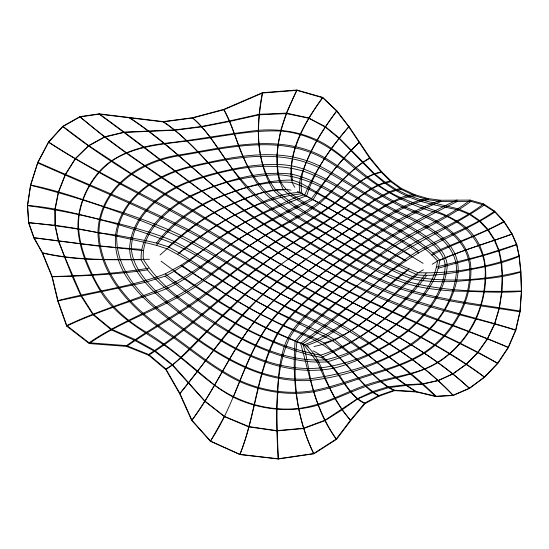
<?xml version="1.0" encoding="UTF-8"?>
<svg xmlns="http://www.w3.org/2000/svg" width="549" height="549" viewBox="0 0 549 549"><rect width="100%" height="100%" fill="white"/><g stroke="black" fill="none" stroke-linecap="round" stroke-linejoin="round"><path stroke-width="0.82" d="M141.127 259.759C139.926 230.786 166.676 208.558 189.872 195.986C221.46 182.007 256.39 170.101 291.354 174.088C320.829 180.484 344.463 200.824 371.083 213.904C395.122 227.382 421.392 239.014 439.742 260.356C436.688 283.435 419.882 301.847 404.229 317.864C381.898 337.457 355.8 353.762 327.06 361.866C291.793 364.378 258.407 348.45 228.281 331.919C210.617 321.474 193.262 310.418 177.046 297.826C163.506 286.832 149.294 275.536 141.127 259.759C108.112 259.718 74.616 260.83 42.294 252.952L33.825 237.854L28.569 222.75L27.45 205.511L30.559 185.034L37.799 162.298L48.525 141.958L62.785 126.27L79.907 116.642L99.143 113.835L163.177 121.59L192.473 117.719L223.711 109.409L262.429 92.685L296.844 90.009L322.654 97.365L336.866 110.85L349.04 126.599L370.012 157.762L381.727 171.823L390.95 180.861L401.394 188.451L414.941 194.744L427.863 198.56L440.572 200.248L470.143 200.09L483.552 203.885L494.615 211.097L504.057 221.35L512.217 234.059L516.815 244.573L519.306 256.294L520.926 271.995L521.55 291.361L520.068 311.832L515.82 330.278L508.367 347.606L497.765 363.513L484.561 377.266L469.484 388.418L453.145 395.479L435.693 396.536L416.499 391.986L394.656 390.634L388.356 387.718L380.67 381.727L350.337 353.426L334.403 339.419L325.955 334.622L278.062 312.539L256.205 301.072L234.004 288.06L179.104 252.821L168.296 246.776L156.472 243.056L144.414 240.366L115.565 235.006L97.942 232.694L77.924 228.693L54.962 225.227L28.569 222.75M519.985 311.105L521.378 291.004L520.685 271.563L519.011 255.937L516.52 244.511L511.901 234.08L504.051 221.947L494.896 212.058L484.17 205.1L470.98 201.366L441.032 201.49L428.179 199.747L415.113 195.842L401.532 189.501L390.936 181.746L381.438 172.365L369.806 158.311L348.752 126.785L336.606 110.98L322.743 97.749L296.892 90.365L262.546 93.028L223.923 109.697L192.637 118.008L163.231 121.892L99.149 114.144L79.934 116.951L62.833 126.586L48.593 142.26L37.723 162.909L30.641 185.26L27.594 205.614L28.74 222.619L34.011 237.662L42.527 252.766L52.217 276.559L57.954 300.612L66.758 325.53L89.034 342.761L126.524 345.623L148.642 354.462L165.839 368.921L179.887 393.413L191.958 420.287L210.583 441.094L239.968 454.38L278.144 458.779L313.561 453.584L336.139 439.131L350.468 420.157L364.804 403.035L378.872 395.534L394.175 390.174L416.259 391.554L436.064 396.261L453.083 395.239L469.34 388.198L484.431 377.005L497.648 363.212L508.244 347.27L515.676 329.949L519.985 311.105C480.203 304.352 439.674 300.077 401.195 287.34C373.046 277.471 346.694 263.252 320.74 248.704C294.532 233.648 268.53 217.891 245.225 198.546C215.929 175.076 194.607 142.795 163.231 121.892M262.546 93.028C256.692 125.028 254.475 162.36 275.529 189.618C295.383 207.735 319.539 220.142 342.439 233.874C367.151 247.75 391.794 262.01 418.112 272.688C452.321 273.924 486.86 267.459 519.011 255.937M262.429 92.685C255.903 125.048 255.573 161.31 273.457 190.304C293.022 209.299 318.626 220.128 341.801 233.929C366.883 247.551 390.95 263.17 417.062 274.816C430.78 276.47 444.505 273.978 458.058 272.043C478.742 267.85 499.789 264.783 519.306 256.294M432.207 264.261L437.526 261.049C419.566 240.318 394.299 228.556 370.987 215.078C341.334 199.809 313.328 176.703 278.686 174.788C243.907 175.33 208.826 184.828 179.228 203.274C161.118 216.114 141.093 235.253 143.406 259.444C163.279 291.354 197.523 311.187 228.439 331.02C258.016 347.956 291.416 362.285 326.209 359.746C355.361 352.767 382.337 337.395 404.119 316.91C419.045 301.277 434.534 283.243 437.526 261.049C461.585 250.296 487.162 243.166 511.901 234.08M42.294 252.952L51.997 276.792L57.748 300.948L66.628 326.079L89.213 343.55L126.606 346.412L148.71 355.23L165.846 369.635L179.715 393.805L191.663 420.383L210.308 441.204L239.81 454.545C255.738 415.216 256.651 370.76 277.369 333.305C290.531 312.456 309.904 296.714 328.7 281.198C367.604 248.361 411.071 221.597 457.111 199.98M239.968 454.38C255.951 415.051 257.083 370.513 278.261 333.229C291.389 312.505 310.727 296.879 329.373 281.356C368.118 248.704 412.333 223.525 457.667 201.263M233.25 397.181C207.577 383.374 187.779 361.53 163.993 345.026C141.093 329.647 115.722 315.95 100.783 291.78C89.37 272.462 79.612 251.353 77.924 228.693C77.382 207.824 85.555 187.566 98.978 171.775C115.688 153.356 140.496 146.343 164.391 143.392C195.746 139.94 226.758 133.935 258.092 130.339C283.696 128.219 310.199 133.366 331.397 148.402C347.654 159.732 361.908 173.642 378.316 184.759C404.64 205.045 440.243 206.891 466.115 227.526C492.275 250.461 488.754 290.064 476.093 319.134C467.782 336.866 454.483 352.053 437.93 362.546C420.417 373.052 400.18 376.731 380.67 381.727C359.032 387.532 339.145 397.977 317.995 405.121C289.927 413.177 259.43 409.89 233.25 397.181C245.506 367.775 255.958 336.345 278.062 312.539C292.37 296.851 309.039 283.6 325.749 270.595C361.208 243.029 397.991 215.73 440.572 200.248M296.892 90.365C284.19 116.258 273.114 145.512 278.686 174.788C280.69 188.499 293.365 195.526 303.995 202.156C337.532 222.633 371.762 241.958 406.294 260.693C434.238 241.622 466.719 230.758 494.896 212.058M296.844 90.009L286.324 113.115L280.745 130.161L278.233 143.831L276.95 154.777L276.957 164.405L277.677 172.805L279.139 180.271L283.346 189.803L289.598 195.224L304.311 204.207L367.741 239.172L375.914 245.424L386.112 249.514L404.215 260.233C431.727 239.302 466.609 231.307 494.615 211.097M210.583 441.094L224.486 416.41L204.976 401.12L172.715 364.879L155.099 350.749L134.862 339.447L111.385 329.16L93.152 314.145L81.3 295.403L64.857 257.11L58.716 241.025L55.284 225.605L55.133 209.581L58.469 192.445L65.249 174.966L75.33 158.915L88.513 146.007L104.653 137.12L123.985 132.446L175.145 130.216L202.039 126.846L229.921 121.384L259.327 114.803L286.454 113.616L308.744 118.22L325.303 127.1L339.001 138.423L373.814 173.916L384.602 182.968L395.802 190.496L407.982 196.652L420.362 201.277L432.928 204.585L458.47 209.972L469.8 214.638L479.565 221.357L487.759 229.997L494.265 240.043L498.616 250.502L501.086 262.099L502.102 275.824L501.635 291.478L499.254 307.79L494.574 323.684L487.443 338.609L477.904 352.245L466.252 364.117L452.918 373.732L438.315 380.416L422.627 383.778L405.642 384.808L388.129 386.812L372.435 391.602L357.399 398.746L324.891 420.232L303.508 428.227L276.888 430.636L248.958 426.607L224.486 416.41M210.308 441.204C234.238 406.013 242.576 362.937 266.485 327.815C280.848 307.577 299.974 291.423 319.161 275.955C356.754 246.727 396.433 218.9 441.032 201.49M191.958 420.287C217.157 386.427 232.556 346.042 260.665 314.254C277.149 295.671 296.446 279.86 316.169 264.858C334.753 250.872 353.961 237.731 373.601 225.268C390.806 215.036 408.072 203.144 428.179 199.747M322.654 97.365C305.985 121.041 287.154 149.712 292.507 180.127L301.236 183.339L344.676 208.16L392.487 234.601L410.185 245.094L418.516 250.715M322.743 97.749C309.06 116.004 297.51 136.255 292.363 158.661C290.956 168.09 288.918 178.995 294.827 187.339M191.663 420.383C215.119 389.351 230.1 352.877 254.002 322.146C269.758 302.478 288.726 285.693 308.71 270.444C327.527 256.369 346.261 242.143 365.785 229.063C385.158 216.821 404.846 202.423 427.863 198.56M336.606 110.98C324.864 127.093 313.884 143.934 306.239 162.429C302.396 171.988 297.599 181.897 299.967 192.493C341.581 214.982 382.626 238.87 423.121 263.355M336.866 110.85C325.152 126.318 314.2 142.61 306.953 160.699C302.307 171.116 299.788 182.33 301.957 193.722C338.561 213.506 375.276 233.531 410.748 255.319M239.81 454.545L278.309 458.991L313.953 453.776L336.606 439.275L350.667 420.685L364.913 403.68L379.112 396.09L394.656 390.634M28.74 222.619C71.782 227.114 114.569 234.656 156.506 245.369C170.945 225.447 190.928 209.965 213.232 199.754C238.012 189.309 264.838 179.99 292.109 182.474C314.076 189.899 333.696 202.952 353.94 214.076C375.722 226.73 398.176 238.376 418.743 253.007M156.472 243.056C171.075 223.862 190.867 208.943 212.916 199.308C238.293 189.453 264.899 179.516 292.507 180.127M426.23 273.134C399.521 309.519 364.001 341.128 320.458 355.217C262.024 344.298 210.713 310.775 165.249 273.889C130.731 287.079 93.55 291.272 57.954 300.612M179.887 393.413C203.638 365.483 223.182 334.087 248.965 307.865C266.43 289.913 285.892 274.04 306.047 259.217C369.402 297.359 440.545 318.646 508.244 347.27M179.715 393.805C216.121 348.059 249.946 298.697 298.587 264.742C317.439 250.57 337.031 237.415 356.678 224.376C375.091 213.245 392.981 198.065 415.113 195.842M348.752 126.785C331.219 147.242 315.538 169.792 304.867 194.607L296.336 197.139L288.637 200.55L263.273 212.545L245.19 221.995L219.257 238.266L188.3 260.555L180.635 265.448L165.249 273.889M426.676 275.474C399.274 311.208 362.793 339.804 321.35 357.42C295.54 352.986 271.405 341.581 247.915 330.395C218.722 314.954 190.874 296.872 165.139 276.161L145.094 282.399L57.748 300.948M349.04 126.599C331.164 146.906 314.852 169.668 306.706 195.753C279.743 205.875 252.787 216.677 228.212 231.87C206.355 245.43 188.286 264.748 165.139 276.161M359.245 142.239C341.608 159.299 326.003 178.5 313.191 199.438C280.114 216.766 245.245 231.404 216.093 255.278C197.688 270.657 178.301 285.473 155.161 292.926C125.33 303.096 95.224 312.669 66.628 326.079M358.998 142.616C341.416 159.635 326.264 178.974 311.564 198.464C278.014 215.462 244.6 233.215 214.652 256.163C199.28 267.445 183.627 278.624 166.203 286.551C133.448 300.557 98.95 310.123 66.758 325.53M160.075 254.997C179.948 237.312 199.96 219.14 224.225 207.632C245.231 198.91 267.617 186.578 291.018 190.098M168.296 246.776C185.205 231.692 202.938 217.136 223.642 207.515C242.631 199.308 262.292 190.119 283.346 189.803M161.077 261.139C204.962 293.962 251.469 323.835 302.719 343.818C339.028 318.441 368.887 284.554 406.294 260.693M356.781 285.899C335.837 303.233 315.044 320.863 297.036 341.32C291.944 379.366 296.934 418.791 313.561 453.584M404.215 260.233L378.934 280.148L372.949 286.084L352.829 302.719L317.459 330.683L300.571 343.345C255.395 325.433 213.355 300.536 174.41 271.57M129.461 117.603C177.766 148.717 215.366 193.474 263.767 224.438C295.671 245.053 328.872 263.623 362.615 281.04C378.172 268.681 392.988 255.189 410.185 245.094C434.383 230.868 461.297 221.316 483.552 203.885M352.829 302.719L311.894 281.527L281.157 264.302C260.185 279.853 241.34 298.011 222.722 316.251C203.473 333.682 187.449 355.045 165.846 369.635M126.524 345.623C152.423 327.129 181.005 312.546 206.115 292.83C226.62 277.382 246.48 261.056 267.775 246.679C287.415 233.112 308.469 221.714 327.835 207.742C345.609 196.165 359.664 176.256 381.438 172.365M179.104 252.821C214.22 223.457 255.745 198.923 301.957 193.722M126.606 346.412C152.684 328.076 181.376 313.609 206.623 293.99C227.005 278.123 246.625 261.228 268.221 246.975C287.964 233.476 309.121 222.153 328.494 208.092C346.179 196.281 359.787 175.68 381.727 171.823M470.143 200.09C446.708 218.433 418.105 228.254 393.386 244.614C372.023 259.162 352.54 276.277 332.262 292.267C313.994 307.927 292.466 322.839 284.245 346.536C279.626 361.42 277.952 377.053 277.89 392.583C275.653 414.673 276.902 436.894 278.309 458.991M79.934 116.951L104.653 137.12L126.174 153.068L161.543 177.725L236.29 227.183L288.417 258.84L310.912 243.042L374.946 200.289L389.09 192.864L395.802 190.496L401.532 189.501M156.506 245.369L167.061 248.772L177.416 254.29C196.192 240.688 213.98 225.488 234.828 215.009C255.656 205.71 276.614 192.919 299.967 192.493L297.345 191.45M407.502 270.513C374.233 296.741 344.587 329.613 303.995 344.902L300.571 343.345C310.151 376.154 315.085 411.421 336.606 439.275M417.062 274.816C387.223 298.683 362.21 331.651 324.088 343.015L317.02 339.193L282.927 325.145L260.597 314.316L249.232 308.215L226.366 294.813L215.558 286.983L204.091 280.621L182.625 265.97M470.98 201.366C447.112 218.873 419.484 230.134 394.669 246.144C375.187 258.037 357.104 272.029 339.577 286.619C321.522 302.211 301.662 316.986 289.474 337.958C272.551 375.585 277.355 418.709 278.144 458.779M409.108 268.893C392.322 280.017 378.995 295.417 363.342 307.975C345.41 321.865 328.769 339.158 306.308 345.417L302.719 343.818C306.788 355.086 307.996 367.082 310.508 378.748C315.236 400.269 323.828 420.829 336.139 439.131M312.985 254.18L363.74 218.735L385.906 204.921L400.866 197.626L408.181 195.279L414.941 194.744M484.17 205.1C449.857 228.851 410.103 243.701 377.067 269.49C349.267 292.706 319.134 313.596 295.136 340.963C291.965 379.318 296.659 419.031 313.953 453.776M370.012 157.762C349.974 168.92 336.647 188.101 319.909 203.164C300.763 218.049 277.794 226.847 257.701 240.318C235.665 253.899 216.683 271.638 195.684 286.626C162.058 309.046 122.324 320.177 89.213 343.55M369.806 158.311C349.809 169.36 336.475 188.643 318.585 202.389C299.198 216.615 277.307 226.929 257.385 240.373C235.809 254.331 215.977 270.753 194.648 285.075C161.276 307.612 122.358 320.115 89.034 342.761M148.71 355.23C195.423 325.735 233.359 284.773 278.261 252.869C297.743 239.165 318.681 227.615 337.793 213.369C354.736 201.586 369.889 184.828 390.95 180.861M165.839 368.921L172.715 364.879L181.122 357.173L222.585 315.174L244.415 294.518L258.833 281.98L280.93 264.405L303.158 248.525L375.351 199.15L389.447 191.711L396.117 189.419L401.394 188.451M148.642 354.462C197.317 322.812 237.333 279.565 285.809 247.489C305.1 234.272 325.2 222.242 344.086 208.428C358.902 198.47 372.682 184.711 390.936 181.746M423.341 269.806C403.7 280.237 391.478 299.974 373.883 313.17C356.328 327.931 337.079 342.116 314.035 346.474M431.727 255.12C455.382 243.111 480.656 234.56 504.051 221.947M504.057 221.35C481.356 234.238 456.26 241.869 432.818 253.116M439.742 260.356C463.184 249.87 488.116 242.912 512.217 234.059M516.815 244.573C491.293 254.338 464.653 260.494 438.486 268.207M516.52 244.511L482.592 255.367L436.462 267.082M520.926 271.995C500.098 278.597 478.289 279.269 456.754 281.383C441.684 282.021 426.436 282.001 411.654 278.624C384.369 268.777 360.048 252.595 334.588 238.973C310.466 224.562 284.018 212.676 264.158 192.308C243.186 168.769 237.923 136.591 223.711 109.409M520.685 271.563C485.57 280.079 448.375 282.982 412.649 276.552C385.398 267.191 360.336 252.691 335.261 238.712C311.31 224.466 286.303 211.084 266.011 191.704C256.417 181.843 249.212 169.97 243.468 157.536C236.015 141.944 232.742 124.644 223.923 109.697M148.765 268.159C116.889 273.601 84.505 275.687 52.217 276.559M147.338 269.943C115.798 274.521 83.839 276.044 51.997 276.792M521.55 291.361C499.014 293.31 476.511 291.265 453.982 291.08C437.834 289.982 421.605 288.204 406.075 283.449C378.103 274.123 353.165 257.975 327.382 244.031C302.204 229.118 275.426 215.853 254.208 195.327C229.921 172.461 217.397 139.851 192.473 117.719M149.486 259.293C113.78 259.54 77.533 260.988 42.527 252.766M521.378 291.004C483.161 291.896 444.114 291.732 407.001 281.445C379.16 272.352 353.522 257.831 328.028 243.653C302.924 229.022 277.499 214.33 255.779 194.826C244.483 184.382 234.78 172.379 225.859 159.883C215.311 145.533 206.568 129.475 192.637 118.008M141.374 249.418L99.163 246.185L33.825 237.854M143.165 250.687L80.724 243.708L34.011 237.662M27.45 205.511C58.414 207.584 87.915 217.198 118.076 223.518C137.085 228.59 156.259 233.503 174.28 241.546C205.223 256.829 232.783 277.993 263.17 294.312C289.117 309.348 317.267 320.094 343.111 335.302C368.626 352.829 389.735 376.264 416.499 391.986M27.594 205.614C77.285 212.401 126.558 224.713 173.113 243.468C204.125 258.387 232.563 277.979 262.724 294.47C288.644 309.121 315.675 321.693 341.519 336.482C368.043 352.65 389.982 375.118 416.259 391.554M520.068 311.832C480.094 305.251 439.337 301.415 400.605 288.925C372.421 278.679 346.158 263.98 320.04 249.411C293.736 234.217 267.651 218.317 244.291 198.779C215.434 174.953 194.572 142.404 163.177 121.59M30.559 185.034C62.195 191.148 91.999 203.411 122.777 212.463C142.582 219.394 162.429 226.387 181.307 235.617C212.058 251.071 239.988 271.412 270.177 287.882C296.57 303.288 325.125 314.611 351.257 330.457C381.178 350.008 409.732 371.968 435.693 396.536M30.641 185.26C81.883 198.155 132.206 215.359 180.237 237.436C210.933 252.794 239.728 271.57 269.744 288.156C328.24 319.058 388.63 348.972 436.064 396.261M515.82 330.278C464.667 314.213 410.618 306.019 362.615 281.04M515.676 329.949C475.578 317.432 434.417 308.298 395.006 293.64C366.705 282.804 339.783 268.729 313.404 253.892C286.201 238.403 259.512 221.865 234.629 202.821C198.841 175.392 167.287 142.651 129.427 117.898M508.367 347.606C468.956 330.278 427.637 317.898 388.019 301.154C359.478 289.598 332.639 274.328 305.779 259.403C231.383 219.078 167.678 162.813 99.143 113.835M37.799 162.298C88.066 184.581 139.268 204.907 188.396 229.66C218.605 245.979 247.373 264.769 277.382 281.417C338.335 315.359 404.551 343.715 453.145 395.479M37.723 162.909C87.854 185.322 138.835 205.992 187.717 231.095C217.98 247.105 246.947 265.4 276.861 282.042C337.587 316.286 404.407 343.578 453.083 395.239M353 302.849C398.107 325.111 444.114 346.508 484.431 377.005M497.765 363.513C433.216 326.875 362.319 303.014 298.587 264.742C269.621 248.601 242.047 230.175 214.035 212.484C168.893 181.156 121.816 152.375 79.907 116.642M379.112 396.09L372.744 392.576L365.737 386.489L339.9 357.969L324.088 343.015M497.648 363.212C429.997 324.253 355.251 299.411 288.417 258.84M394.175 390.174L388.129 386.812L380.265 380.67L356.164 359.094L348.553 352.712L332.639 340.723L278.247 313.088L255.807 301.017L177.416 254.29M306.047 259.217C231.788 218.777 167.219 163.698 99.149 114.144M364.913 403.68C345.115 393.962 339.749 369.127 321.35 357.42M364.804 403.035C352.362 397.38 345.945 384.458 338.308 373.848C331.507 364.584 323.533 355.917 313.06 350.79M281.157 264.302L260.59 252.224L192.672 209.993L130.882 173.306L88.615 145.595L62.785 126.27M378.872 395.534C362.292 386.125 352.115 369.175 338.314 356.493C327.897 347.345 316.039 339.982 303.213 334.725C259.842 316.361 219.943 291.148 180.635 265.448M48.525 141.958C95.636 173.059 147.599 195.485 196.377 223.628C226.36 239.892 254.4 259.464 284.3 275.893C347.332 311.029 415.737 338.946 469.484 388.418M48.593 142.26C95.787 173.072 146.858 197.125 195.876 224.781C225.481 241.526 254.379 259.505 284.073 276.106C346.584 312.072 415.943 338.259 469.34 388.198M484.561 377.266C421.707 331.026 347.737 304.002 280.93 264.405C251.071 247.27 221.892 228.995 192.411 211.228C148.305 184.457 103.239 158.874 62.833 126.586M308.257 346.941L306.308 345.417C315.682 353.885 320.719 365.181 324.816 376.847C331.383 392.35 339.364 407.399 350.468 420.157M350.667 420.685L342.082 409.849L335.096 398.903L324.788 378.721L317.363 362.265L303.995 344.902M115.565 235.006C112.037 278.508 152.478 307.316 183.524 330.079C220.451 356.829 262.552 383.504 310.103 380.409C345.98 376.93 380.608 363.596 411.311 345.012C435.645 328.295 454.874 301.888 458.058 272.043C460.055 242.233 429.613 226.71 406.836 215.51C376.312 201.874 349.37 181.849 319.985 166.169C279.537 145.91 233.037 156.705 191.23 166.272C156.781 174.074 120.56 197.311 115.565 235.006M469.766 268.893C470.719 302.424 451.628 334.622 423.821 352.671C407.989 362.759 389.879 368.104 372.057 373.471C352.602 379.359 333.531 386.681 313.527 390.607C288.699 394.868 262.998 390.998 240.078 380.718C216.1 369.154 195.492 352.108 174.026 336.619C138.039 312.82 100.625 279.057 98.916 232.803C99.575 189.206 139.034 161.955 178.754 155.834C226.408 148.155 279.407 133.784 324.377 158.908C354.544 177.101 382.186 199.802 415.319 212.758C440.024 222.379 468.736 239.055 469.766 268.893M445.191 264.879C444.731 291.073 426.724 313.479 408.072 330.237C383.195 350.084 352.65 363.568 321.117 367.837C279.818 372.325 240.455 353.206 206.994 330.875C189.007 318.804 171.377 306.047 155.751 290.997C144.559 279.393 132.899 266.128 131.417 249.349C131.383 216.443 161.063 192.891 189.295 181.973C225.255 169.627 265.38 160.239 302.876 171.007C333.559 181.678 359.773 201.565 388.555 216.196C401.305 223.162 414.214 229.956 425.983 238.527C434.554 245.266 443.757 253.418 445.191 264.879M470.918 269.367C471.378 302.959 452.417 335.261 424.384 353.275C408.49 363.218 390.524 368.907 372.723 374.356C353.144 380.505 333.888 387.896 313.664 391.746C288.589 395.966 262.724 391.773 239.57 381.541C215.654 370.06 195.087 353.124 173.676 337.724C137.264 313.747 99.348 279.503 97.942 232.694C98.923 188.808 138.245 161.132 178.466 155.065C226.401 147.407 279.722 132.343 324.967 157.838C354.901 175.934 382.399 198.422 415.346 211.166C440.922 220.918 470.177 238.657 470.918 269.367M502.596 276.47L501.951 292.15L499.267 308.641L494.635 324.239L487.43 339.097L477.87 352.643L466.252 364.412L452.966 373.972L438.376 380.581L422.709 384.183L405.759 385.473L388.356 387.718L372.744 392.576L357.138 399.219L342.082 409.849L324.898 420.685L303.412 428.584L276.765 430.903L248.704 426.861L224.397 416.609L204.894 401.353L172.558 365.414L154.914 351.497L134.773 340.449L111.358 329.874L92.994 314.721L80.95 295.904L72.214 276.325L58.297 240.915L54.962 225.227L54.934 209.045L58.386 191.869L65.42 174.259L75.391 158.462L88.615 145.595L104.749 136.763L124.033 132.124L175.001 129.88L201.867 126.4L229.695 120.904L259.094 114.295L286.324 113.115L308.579 117.891L325.379 126.654L339.255 137.991L374.13 173.381L384.973 182.144L396.117 189.419L408.181 195.279L420.383 199.692L458.141 208.84L469.663 213.712L479.668 220.588L488.109 229.503L494.793 239.961L499.233 250.831L501.697 262.648L502.596 276.47M79.2 214.659C76.277 235.61 83.558 256.054 92.424 274.692C103.617 299.26 123.106 318.955 146.439 332.248C171.055 347.373 192.205 367.116 214.652 385.117C238.691 402.884 268.893 411.551 298.683 408.47C322.366 405.409 343.194 393.324 365.332 385.302C384.664 378.254 405.423 376.346 424.624 368.907C460.611 354.091 484.17 316.649 485.014 278.158C488.02 246.851 465.147 220.327 435.817 212.49C400.811 202.931 370.301 182.639 343.537 158.634C325.735 143.728 304.304 132.783 280.862 131.06C249.246 129.736 218.296 137.483 187.051 141.018C161.097 144.332 133.496 146.199 111.227 161.413C94.119 174.225 82.721 193.639 79.2 214.659M447.222 265.771C445.328 291.965 427.451 314.145 408.394 330.827C396.296 340.648 382.674 348.45 368.681 355.23C353.426 362.038 337.704 368.983 320.801 369.964C279.516 373.334 240.551 353.851 206.863 331.967C188.815 320.101 171.062 307.591 155.161 292.926C142.987 280.786 130.058 266.553 129.591 248.395C131.335 215.579 160.301 192.081 189.034 181.335C207.92 174.308 227.657 169.765 247.496 166.395C266.196 163.952 285.823 162.676 303.885 169.147C334.128 180.312 359.691 200.708 388.582 214.686C401.346 221.467 414.241 228.116 426.12 236.399C435.796 243.694 446.611 252.705 447.222 265.771M456.569 270.815C450.482 342.315 371.213 370.28 310.508 378.748C262.799 383.099 220.43 356.061 183.771 328.878C153.315 306.431 115.805 278.117 116.697 236.228C120.416 198.175 157.192 174.671 191.56 166.923C232.961 157.453 278.892 148.477 318.983 167.596C348.917 182.934 376.209 203 406.795 217.184C428.453 228.123 456.892 242.747 456.569 270.815"/></g></svg>
